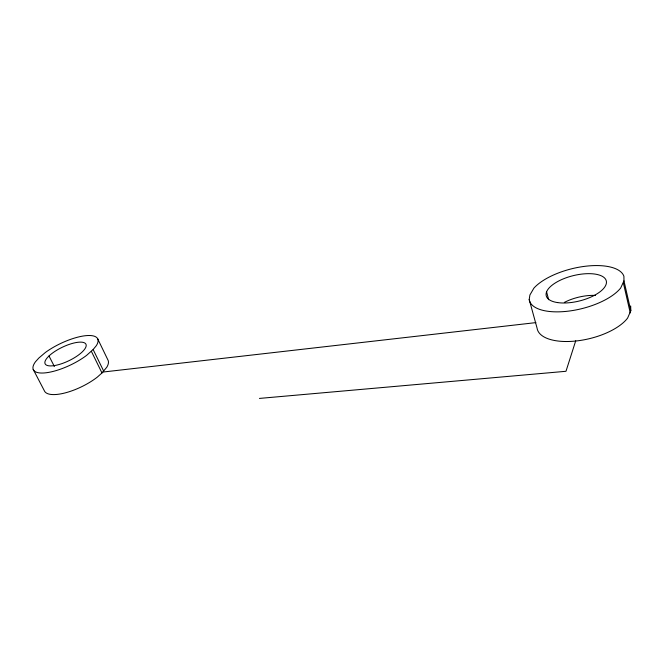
<?xml version="1.0" encoding="UTF-8"?>
<svg xmlns="http://www.w3.org/2000/svg" width="664" height="664" viewBox="0 0 664 664"><rect width="100%" height="100%" fill="white"/><g stroke="black" fill="none" stroke-linecap="round" stroke-linejoin="round"><path stroke-width="1" d="M529.216 299.539L529.897 294.999L533.897 288.143A48.796 20.567 -13.9 0 1 584.162 266.405A48.796 20.567 -13.9 0 1 623.911 276.299L623.969 280.855L630.8 310.711L627.621 318.064A48.14 21.464 -13.3 0 1 576.468 340.947A48.14 21.464 -13.3 0 1 537.076 328.149L529.216 299.539A48.796 20.567 -13.9 0 0 568.782 311.092A48.796 20.567 -13.9 0 0 620.682 288.002L623.969 280.855M575.721 340.806L565.977 371.292L259.441 398.417M33.2 369.392L44.28 390.615A35.333 12.442 -25.9 0 0 64.889 392.972A35.333 12.442 -25.9 0 0 97.326 377.111L101.982 372.961L106.779 367.25A35.333 12.442 -25.9 0 0 107.825 359.772L97.525 338.491M93.134 349.521L96.297 345.703A35.698 11.836 -25.6 0 0 84.494 335.826A35.698 11.836 -25.6 0 0 45.476 352.393L38.852 358.029L35.424 361.83A35.698 11.836 -25.6 0 0 46.306 372.745A35.698 11.836 -25.6 0 0 86.602 355.373L93.134 349.521L103.709 371.159M102.945 372.047L535.906 322.613M49.003 355.979L54.382 366.503M91.358 351.289L101.982 372.961M546.588 291.861L548.671 299.705M623.388 282.997L630.244 312.918M630.684 305.979L630.8 310.711M564.334 302.411A30.619 13.463 -13.5 0 1 595.442 295.405M53.767 365.673A22.634 7.503 -25.6 0 0 86.137 346.118A22.634 7.503 -25.6 0 0 56.722 350.252A22.634 7.503 -25.6 0 0 53.767 365.673M557.652 302.593A30.934 13.031 -13.9 0 0 606.157 284.184A30.934 13.031 -13.9 0 0 564.981 278.216A30.934 13.031 -13.9 0 0 557.652 302.593"/></g></svg>
